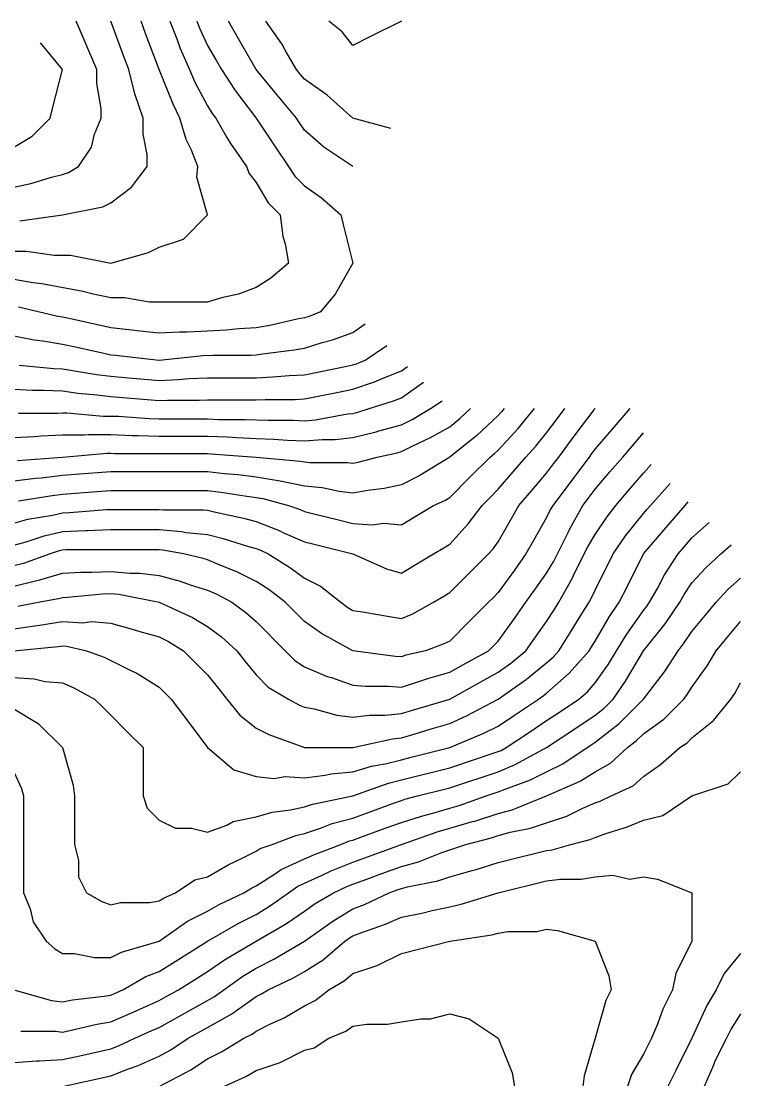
# Model space of a CAD drawing. Header units: inches. Extents: x 794995 to 811195, y 2485918 to 2508058.
# Drawn here: x 805050 to 805492, y 2506113 to 2506768 of the extents above; entities that cross this region are included whole.
import ezdxf

# ---------------------------------------------------------------- set-up
doc = ezdxf.new("R2010")
doc.units = ezdxf.units.IN
doc.header["$MEASUREMENT"] = 0
doc.layers.add('contour', color=7, linetype='Continuous')

msp = doc.modelspace()

# ---------------------------------------------------------------- linework, layer by layer
at = {"layer": 'contour'}
for points in [[(805045.16, 2506665.5), (805055.75, 2506667.77), (805068.49, 2506671.69), (805075.16, 2506673.36), (805078.91, 2506674.61), (805085.16, 2506678.36), (805093.16, 2506690.36), (805095.16, 2506698.36), (805099.16, 2506708.36), (805099.16, 2506714.36), (805096.59, 2506729.79), (805096.59, 2506738.36), (805083.73, 2506768.36)], [(805045.16, 2506625.86), (805052.66, 2506625.86), (805070.16, 2506623.36), (805080.16, 2506623.36), (805105.16, 2506618.36), (805128.49, 2506625.03), (805135.16, 2506628.36), (805150.16, 2506633.36), (805165.16, 2506648.36), (805158.49, 2506671.69), (805159.16, 2506678.36), (805155.16, 2506688.36), (805151.83, 2506695.03), (805148.02, 2506708.36), (805143.73, 2506716.93), (805135.16, 2506738.36), (805126.98, 2506760.18), (805123.91, 2506768.36)], [(805141.83, 2506768.36), (805146.07, 2506757.45), (805148.2, 2506751.4), (805153.91, 2506738.36), (805157.33, 2506730.54), (805165.16, 2506715.86), (805168.02, 2506711.22), (805170.16, 2506708.36), (805177.16, 2506696.36), (805179.28, 2506692.48), (805189.16, 2506678.36), (805190.87, 2506674.08), (805195.16, 2506668.36), (805202.66, 2506655.86), (805210.16, 2506648.36), (805211.83, 2506635.03), (805213.16, 2506630.36), (805215.16, 2506618.36), (805204.39, 2506609.13), (805195.16, 2506603.36), (805184.25, 2506599.27), (805173.73, 2506596.93), (805165.16, 2506594.36), (805129.16, 2506594.36), (805113.73, 2506596.93), (805105.16, 2506596.93), (805094.25, 2506599.27), (805087.79, 2506600.99), (805062.53, 2506605.73), (805057.16, 2506606.36), (805045.16, 2506608.36)], [(805158.49, 2506768.36), (805160.36, 2506763.56), (805165.16, 2506753.36), (805170.61, 2506743.82), (805173.73, 2506738.36), (805182.12, 2506725.32), (805195.16, 2506708.36), (805207.16, 2506690.36), (805215.16, 2506678.36), (805219.16, 2506672.36), (805225.16, 2506666.36), (805235.75, 2506658.95), (805247.66, 2506648.36), (805249.16, 2506642.36), (805255.16, 2506618.36), (805244.25, 2506599.27), (805235.16, 2506588.36), (805228.02, 2506585.5), (805225.16, 2506584.61), (805220.54, 2506583.75), (805203.73, 2506579.79), (805195.16, 2506578.36), (805184.57, 2506577.77), (805176.59, 2506576.93), (805165.16, 2506576.36), (805152.53, 2506575.73), (805147.79, 2506575.73), (805135.16, 2506575.03), (805123.16, 2506576.36), (805116.41, 2506577.11), (805105.16, 2506578.36), (805096.98, 2506580.18), (805079.45, 2506584.08), (805075.16, 2506585.03), (805072.3, 2506585.5), (805048.02, 2506591.22)], [(805048.91, 2506644.61), (805075.16, 2506648.36), (805100.16, 2506653.36), (805105.16, 2506655.86), (805118.02, 2506665.5), (805127.66, 2506678.36), (805127.66, 2506685.86), (805125.16, 2506698.36), (805125.16, 2506708.36), (805120.16, 2506723.36), (805116.41, 2506738.36), (805113.34, 2506746.54), (805105.16, 2506768.36)], [(805255.16, 2506678.36), (805237.16, 2506690.36), (805225.16, 2506700.86), (805222.16, 2506705.36), (805220.16, 2506708.36), (805208.79, 2506722), (805195.16, 2506738.36), (805184.25, 2506757.45), (805178.02, 2506768.36)], [(805278.73, 2506701.93), (805255.16, 2506708.36), (805239.28, 2506722.48), (805225.16, 2506732.36), (805222.43, 2506735.63), (805220.16, 2506738.36), (805213.16, 2506750.36), (805211.04, 2506754.24), (805201.16, 2506768.36)], [(805285.16, 2506768.36), (805265.16, 2506758.36), (805255.16, 2506753.36), (805248.49, 2506761.69), (805240.16, 2506768.36)], [(805045.16, 2506690.36), (805056.41, 2506697.11), (805067.66, 2506708.36), (805069.16, 2506714.36), (805075.16, 2506738.36), (805061.66, 2506754.86)], [(805045.16, 2506573.36), (805057.79, 2506570.99), (805063.16, 2506570.36), (805075.16, 2506568.36), (805083.34, 2506566.54), (805100.87, 2506562.65), (805105.16, 2506561.69), (805108.16, 2506561.36), (805135.16, 2506558.36), (805162.3, 2506561.22), (805168.32, 2506561.52), (805192, 2506561.52), (805195.16, 2506561.69), (805199.16, 2506562.36), (805218.84, 2506564.68), (805225.16, 2506565.86), (805236.07, 2506569.27), (805242.53, 2506570.99), (805255.16, 2506575.5), (805262.66, 2506580.86)], [(805048.32, 2506555.2), (805069.94, 2506553.14), (805075.16, 2506552.91), (805081.47, 2506552.05), (805096.27, 2506549.47), (805105.16, 2506548.36), (805116.07, 2506547.45), (805123.62, 2506546.82), (805135.16, 2506545.86), (805147.16, 2506546.36), (805153.73, 2506546.93), (805165.16, 2506547.45), (805195.16, 2506547.45), (805205.59, 2506547.93), (805215.69, 2506548.89), (805225.16, 2506549.36), (805251.41, 2506554.61), (805255.16, 2506555.36), (805257.38, 2506556.14), (805262.66, 2506558.36), (805276.16, 2506567.36)], [(805045.16, 2506540.36), (805056.59, 2506539.79), (805063.73, 2506539.79), (805075.16, 2506539.27), (805084.76, 2506537.96), (805096.59, 2506536.93), (805105.16, 2506535.86), (805135.16, 2506533.36), (805140.38, 2506533.58), (805159.94, 2506533.58), (805165.16, 2506533.82), (805195.16, 2506533.82), (805200.87, 2506534.08), (805219.44, 2506534.08), (805225.16, 2506534.36), (805232.66, 2506535.86), (805245.16, 2506538.36), (805255.16, 2506540.36), (805268.49, 2506545.03), (805274.25, 2506547.45), (805285.16, 2506551.69), (805289.07, 2506554.45)], [(805048.02, 2506525.5), (805072.3, 2506525.5), (805075.16, 2506525.63), (805077.89, 2506525.63), (805100.54, 2506523.75), (805105.16, 2506523.75), (805109.96, 2506523.56), (805128.95, 2506522.15), (805135.16, 2506521.93), (805165.16, 2506521.93), (805171.83, 2506521.69), (805188.49, 2506521.69), (805202.36, 2506521.16), (805217.96, 2506521.16), (805225.16, 2506520.86), (805232.08, 2506521.44), (805251.83, 2506525.03), (805255.16, 2506525.36), (805257.56, 2506525.96), (805265.16, 2506528.36), (805280.36, 2506533.16), (805285.16, 2506535.03), (805298.86, 2506544.67)], [(805045.16, 2506510.36), (805057.79, 2506510.99), (805062.12, 2506511.4), (805075.16, 2506512), (805088.79, 2506512), (805091.31, 2506512.21), (805105.16, 2506512.21), (805118.49, 2506511.69), (805121.83, 2506511.69), (805135.16, 2506511.22), (805165.16, 2506511.22), (805177.57, 2506510.78), (805183.16, 2506510.36), (805195.16, 2506509.9), (805206.27, 2506509.47), (805214.72, 2506508.8), (805225.16, 2506508.36), (805236.07, 2506509.27), (805244.25, 2506509.27), (805255.16, 2506510.36), (805269.56, 2506513.96), (805271.31, 2506514.52), (805285.16, 2506518.36), (805291.83, 2506521.69), (805303.16, 2506528.36), (805310.42, 2506533.1)], [(805348.91, 2506528.36), (805347.23, 2506526.29), (805345.16, 2506524.08), (805331.83, 2506511.69), (805315.16, 2506498.36), (805296.59, 2506486.93), (805285.16, 2506481.22), (805274.57, 2506478.95), (805264.39, 2506477.59), (805255.16, 2506475.86), (805246.59, 2506476.93), (805236.07, 2506479.27), (805225.16, 2506480.36), (805210.16, 2506483.36), (805195.16, 2506485.86), (805184.05, 2506487.25), (805175.59, 2506487.93), (805165.16, 2506489.13), (805105.16, 2506489.13), (805085.87, 2506487.65), (805075.16, 2506486.82), (805062.12, 2506485.32), (805058.49, 2506485.03), (805031.83, 2506481.69)], [(805045.16, 2506457.45), (805053.73, 2506459.79), (805069.16, 2506462.36), (805075.16, 2506463.75), (805079.6, 2506463.92), (805102.55, 2506465.75), (805105.16, 2506465.86), (805135.16, 2506465.86), (805137.89, 2506465.63), (805162.43, 2506465.63), (805165.16, 2506465.36), (805169.16, 2506464.36), (805187.33, 2506460.54), (805195.16, 2506458.36), (805209.56, 2506452.76), (805211.83, 2506451.69), (805225.16, 2506445.86), (805231.16, 2506444.36), (805255.16, 2506438.36), (805275.93, 2506429.13), (805285.16, 2506426.36), (805292.66, 2506430.86), (805305.16, 2506438.36), (805311.41, 2506442.11), (805315.16, 2506444.36), (805326.59, 2506456.93), (805335.16, 2506468.36), (805340.16, 2506473.36), (805345.16, 2506478.36), (805354.39, 2506489.13), (805362.3, 2506498.36), (805368.49, 2506505.03), (805375.16, 2506513.36), (805381.59, 2506521.93), (805386.41, 2506528.36)], [(805045.16, 2506443.82), (805052.66, 2506445.86), (805063.91, 2506449.61), (805075.16, 2506452.21), (805089.56, 2506452.76), (805090.76, 2506452.76), (805105.16, 2506453.36), (805135.16, 2506453.36), (805149.01, 2506452.21), (805151.83, 2506451.69), (805165.16, 2506450.36), (805174.76, 2506447.96), (805190.54, 2506442.98), (805195.16, 2506441.69), (805197.56, 2506440.76), (805202.66, 2506438.36), (805216.59, 2506429.79), (805225.16, 2506423.36), (805235.16, 2506418.36), (805247.66, 2506408.36), (805252, 2506405.2), (805255.16, 2506403.36), (805261.16, 2506402.36), (805276.59, 2506399.79), (805285.16, 2506398.36), (805292.22, 2506401.3), (805305.16, 2506408.36), (805311.41, 2506412.11), (805315.16, 2506414.36), (805327.16, 2506426.36), (805339.16, 2506438.36), (805342, 2506441.52), (805345.16, 2506445.86), (805353.34, 2506460.18), (805358.02, 2506468.36), (805365.93, 2506477.59), (805375.16, 2506488.36), (805379.45, 2506494.08), (805382.66, 2506498.36), (805392.3, 2506511.22), (805405.16, 2506528.36)], [(805426.59, 2506528.36), (805416.7, 2506516.82), (805405.16, 2506503.36), (805403.02, 2506500.5), (805401.41, 2506498.36), (805378.91, 2506468.36), (805377.56, 2506465.96), (805375.16, 2506460.86), (805366.98, 2506446.54), (805362.3, 2506438.36), (805355.16, 2506428.36), (805345.16, 2506414.36), (805342.16, 2506411.36), (805339.16, 2506408.36), (805327.16, 2506396.36), (805315.16, 2506384.36), (805311.16, 2506382.36), (805300.16, 2506378.36), (805288.02, 2506375.5), (805285.16, 2506374.61), (805281.63, 2506374.83), (805255.16, 2506378.36), (805235.75, 2506388.95), (805225.16, 2506396.36), (805213.16, 2506408.36), (805202.98, 2506416.19), (805195.16, 2506421.22), (805183.73, 2506426.93), (805171.83, 2506431.69), (805165.16, 2506434.61), (805162.3, 2506435.5), (805150.16, 2506438.36), (805137.47, 2506440.67), (805135.16, 2506440.86), (805105.16, 2506440.86), (805102.76, 2506440.76), (805077.56, 2506440.76), (805075.16, 2506440.67), (805073.28, 2506440.24), (805067.66, 2506438.36), (805051.16, 2506432.36), (805045.16, 2506430.86)], [(805047.38, 2506496.14), (805075.16, 2506498.36), (805102.85, 2506500.67), (805105.16, 2506500.67), (805107.38, 2506500.58), (805132.94, 2506500.58), (805135.16, 2506500.5), (805165.16, 2506500.5), (805167.23, 2506500.43), (805195.16, 2506498.36), (805222.66, 2506495.86), (805225.16, 2506495.36), (805228.49, 2506495.03), (805251.83, 2506495.03), (805255.16, 2506494.61), (805258.32, 2506495.2), (805270.16, 2506498.36), (805282.55, 2506500.97), (805285.16, 2506501.69), (805291.83, 2506505.03), (805303.16, 2506510.36), (805315.16, 2506517.11), (805321.37, 2506522.15), (805328.02, 2506528.36)], [(805048.02, 2506471.22), (805068.95, 2506474.57), (805075.16, 2506475.28), (805096.59, 2506476.93), (805105.16, 2506477.59), (805165.16, 2506477.59), (805173.44, 2506476.64), (805189.44, 2506474.08), (805195.16, 2506473.36), (805199.45, 2506472.65), (805215.16, 2506468.36), (805222.55, 2506465.75), (805225.16, 2506464.61), (805230.16, 2506463.36), (805246.16, 2506459.36), (805255.16, 2506457.11), (805267.16, 2506456.36), (805274.25, 2506457.45), (805285.16, 2506456.36), (805292.66, 2506460.86), (805305.16, 2506468.36), (805312, 2506471.52), (805315.16, 2506473.36), (805327.66, 2506485.86), (805340.16, 2506498.36), (805342.94, 2506500.58), (805345.16, 2506502.65), (805357.57, 2506515.95), (805367.66, 2506528.36)], [(805045.16, 2506418.36), (805058.49, 2506421.69), (805061.31, 2506422.21), (805075.16, 2506426.36), (805086.59, 2506426.93), (805093.73, 2506426.93), (805105.16, 2506427.45), (805117.16, 2506426.36), (805123.16, 2506426.36), (805135.16, 2506425.03), (805148.2, 2506421.4), (805154.25, 2506419.27), (805165.16, 2506415.86), (805170.38, 2506413.58), (805180.16, 2506408.36), (805188.84, 2506402.05), (805195.16, 2506396.36), (805213.16, 2506378.36), (805219.16, 2506372.36), (805225.16, 2506368.36), (805239.28, 2506362.48), (805241.83, 2506361.69), (805255.16, 2506356.93), (805263.16, 2506356.36), (805277.16, 2506356.36), (805285.16, 2506355.86), (805296.07, 2506359.27), (805302.12, 2506361.4), (805315.16, 2506365.03), (805323.73, 2506369.79), (805339.16, 2506378.36), (805342.16, 2506381.36), (805345.16, 2506384.36), (805355.16, 2506398.36), (805362.3, 2506408.36), (805367.66, 2506415.86), (805375.16, 2506426.36), (805379.6, 2506433.92), (805381.83, 2506438.36), (805388.49, 2506451.69), (805389.56, 2506453.96), (805397.66, 2506468.36), (805400.87, 2506472.65), (805405.16, 2506478.36), (805414.39, 2506489.13), (805422.3, 2506498.36), (805428.24, 2506505.28), (805435.16, 2506513.36)], [(805047.56, 2506405.96), (805060.16, 2506408.36), (805072.85, 2506410.67), (805075.16, 2506411.36), (805078.32, 2506411.52), (805099.94, 2506413.58), (805105.16, 2506413.82), (805110.16, 2506413.36), (805135.16, 2506408.36), (805155.69, 2506398.89), (805165.16, 2506393.36), (805173.73, 2506386.93), (805183.16, 2506378.36), (805188.49, 2506371.69), (805195.16, 2506363.36), (805202.66, 2506355.86), (805215.16, 2506348.36), (805221.63, 2506344.83), (805225.16, 2506343.36), (805231.16, 2506342.36), (805245.16, 2506338.36), (805255.16, 2506337.11), (805265.16, 2506338.36), (805275.16, 2506338.36), (805285.16, 2506339.36), (805292.08, 2506341.44), (805315.16, 2506348.36), (805334.45, 2506359.08), (805345.16, 2506365.03), (805352.9, 2506370.62), (805362.3, 2506378.36), (805367.66, 2506385.86), (805375.16, 2506396.36), (805379.77, 2506403.75), (805382.66, 2506408.36), (805390.76, 2506422.76), (805391.83, 2506425.03), (805398.49, 2506438.36), (805400.71, 2506442.81), (805405.16, 2506450.36), (805412.36, 2506461.16), (805418.02, 2506468.36), (805425.93, 2506477.59), (805435.16, 2506488.36), (805439.9, 2506493.62)], [(805045.16, 2506392), (805059.56, 2506393.96), (805061.04, 2506394.24), (805075.16, 2506396.36), (805087.79, 2506395.73), (805093.16, 2506396.36), (805105.16, 2506395.5), (805118.49, 2506391.69), (805123.16, 2506390.36), (805135.16, 2506386.93), (805140.87, 2506384.08), (805150.16, 2506378.36), (805165.16, 2506363.36), (805171.83, 2506355.03), (805177.16, 2506348.36), (805185.16, 2506338.36), (805195.16, 2506330.36), (805203.16, 2506326.36), (805225.16, 2506318.36), (805255.16, 2506318.36), (805279.7, 2506323.82), (805285.16, 2506324.36), (805293.73, 2506326.93), (805303.62, 2506329.9), (805315.16, 2506333.36), (805325.5, 2506338.02), (805345.16, 2506348.36), (805362.74, 2506360.78), (805375.16, 2506370.86), (805379.16, 2506374.36), (805382.66, 2506378.36), (805391.31, 2506392.21), (805395.16, 2506398.36), (805401.41, 2506408.36), (805402.76, 2506410.76), (805405.16, 2506415.86), (805416.41, 2506438.36), (805424.05, 2506449.47), (805435.16, 2506463.36), (805437.47, 2506466.05), (805439.45, 2506468.36), (805451.66, 2506481.86)], [(805045.16, 2506378.36), (805072.55, 2506380.97), (805075.16, 2506381.36), (805078.02, 2506381.22), (805090.16, 2506378.36), (805101.16, 2506374.36), (805105.16, 2506372.36), (805117.16, 2506366.36), (805121.31, 2506364.52), (805135.16, 2506355.86), (805142.66, 2506348.36), (805152.3, 2506335.5), (805165.16, 2506318.36), (805181.31, 2506304.52), (805195.16, 2506300.36), (805206.07, 2506299.27), (805213.16, 2506300.36), (805225.16, 2506299.61), (805238.02, 2506301.22), (805241.52, 2506302), (805255.16, 2506303.36), (805266.7, 2506306.82), (805275.16, 2506308.36), (805285.16, 2506310.86), (805291.16, 2506312.36), (805315.16, 2506318.36), (805336.27, 2506327.25), (805345.16, 2506331.69), (805355.16, 2506338.36), (805370.16, 2506348.36), (805373.09, 2506350.43), (805375.16, 2506352.11), (805389.16, 2506364.36), (805401.41, 2506378.36), (805402.85, 2506380.67), (805405.16, 2506384.36), (805414.05, 2506399.47), (805420.16, 2506408.36), (805425.16, 2506418.36), (805435.16, 2506438.36), (805449.01, 2506454.52), (805460.87, 2506468.36), (805462.91, 2506470.61)], [(805045.16, 2506361.69), (805057.79, 2506360.99), (805064.25, 2506359.27), (805075.16, 2506358.36), (805082.22, 2506355.42), (805095.16, 2506348.36), (805100.16, 2506343.36), (805105.16, 2506338.36), (805115.16, 2506328.36), (805125.16, 2506318.36), (805125.16, 2506288.36), (805127.66, 2506280.86), (805135.16, 2506273.36), (805145.16, 2506268.36), (805155.16, 2506268.36), (805165.16, 2506265.86), (805177.16, 2506270.36), (805181.04, 2506272.48), (805195.16, 2506275.5), (805205.16, 2506278.36), (805216.59, 2506279.79), (805225.16, 2506281.69), (805230.16, 2506283.36), (805255.16, 2506288.36), (805277.16, 2506296.36), (805285.16, 2506298.36), (805298.49, 2506301.69), (805301.16, 2506302.36), (805315.16, 2506305.86), (805345.16, 2506315.86), (805346.92, 2506316.6), (805350.16, 2506318.36), (805365.16, 2506328.36), (805375.16, 2506335.03), (805383.16, 2506340.36), (805395.16, 2506348.36), (805400.54, 2506352.98), (805405.16, 2506358.36), (805413.44, 2506370.09), (805418.49, 2506378.36), (805424.81, 2506388.71), (805435.16, 2506403.36), (805437.38, 2506406.14), (805438.91, 2506408.36), (805443.73, 2506416.93), (805448.2, 2506425.32), (805456.59, 2506438.36), (805460.54, 2506442.98), (805465.16, 2506448.36), (805475.75, 2506457.77)], [(805045.16, 2506342.36), (805060.16, 2506333.36), (805075.16, 2506318.36), (805081.83, 2506295.03), (805082.66, 2506288.36), (805082.66, 2506258.36), (805085.16, 2506248.36), (805085.16, 2506238.36), (805090.16, 2506228.36), (805099.7, 2506222.91), (805105.16, 2506220.86), (805111.16, 2506222.36), (805129.16, 2506222.36), (805135.16, 2506223.36), (805138.16, 2506225.36), (805145.16, 2506228.36), (805157.16, 2506236.36), (805165.16, 2506238.36), (805177.79, 2506245.73), (805186.59, 2506249.79), (805195.16, 2506254.08), (805197.77, 2506255.75), (805205.16, 2506258.36), (805219.7, 2506263.82), (805225.16, 2506265.03), (805235.16, 2506268.36), (805242.3, 2506271.22), (805255.16, 2506274.72), (805265.16, 2506278.36), (805280.87, 2506284.08), (805285.16, 2506285.63), (805287.23, 2506286.29), (805295.16, 2506288.36), (805311.16, 2506292.36), (805315.16, 2506293.36), (805345.16, 2506303.36), (805355.75, 2506307.77), (805375.16, 2506318.36), (805393.16, 2506330.36), (805405.16, 2506338.36), (805410.78, 2506342.74), (805416.41, 2506348.36), (805424.05, 2506359.47), (805435.16, 2506378.36), (805448.49, 2506395.03), (805457.66, 2506408.36), (805460.36, 2506413.16), (805465.16, 2506420.36), (805473.73, 2506429.79), (805483.16, 2506438.36), (805489.53, 2506443.99)], [(805045.16, 2506303.36), (805049.77, 2506292.98), (805051.16, 2506288.36), (805051.16, 2506228.36), (805055.16, 2506218.36), (805057.16, 2506210.36), (805065.16, 2506198.36), (805070.54, 2506193.75), (805075.16, 2506190.86), (805082.66, 2506190.86), (805095.16, 2506188.36), (805105.16, 2506188.36), (805111.83, 2506191.69), (805135.16, 2506198.36), (805152.66, 2506210.86), (805165.16, 2506217.11), (805172.36, 2506221.16), (805187.66, 2506228.36), (805192.3, 2506231.22), (805195.16, 2506232.65), (805207.16, 2506240.36), (805210.68, 2506242.84), (805225.16, 2506249.36), (805231.37, 2506252.15), (805247.66, 2506258.36), (805253.02, 2506260.5), (805255.16, 2506261.09), (805259.45, 2506262.65), (805275.16, 2506268.36), (805285.16, 2506272), (805297.57, 2506275.95), (805304.57, 2506277.77), (805315.16, 2506280.86), (805320.97, 2506282.55), (805337.66, 2506288.36), (805345.16, 2506290.86), (805349.45, 2506292.65), (805365.16, 2506298.36), (805375.16, 2506303.36), (805385.16, 2506308.36), (805400.16, 2506318.36), (805403.16, 2506320.36), (805405.16, 2506321.69), (805420.16, 2506333.36), (805435.16, 2506348.36), (805448.2, 2506365.32), (805456.59, 2506378.36), (805460.36, 2506383.16), (805465.16, 2506390.36), (805473.34, 2506400.18), (805480.16, 2506408.36), (805487.33, 2506416.19), (805495.16, 2506423.36)], [(805045.16, 2506168.36), (805068.49, 2506161.69), (805075.16, 2506160.86), (805081.47, 2506162.05), (805101.16, 2506164.36), (805105.16, 2506165.03), (805107.47, 2506166.05), (805112.66, 2506168.36), (805126.98, 2506176.54), (805135.16, 2506179.61), (805146.7, 2506186.82), (805165.16, 2506198.36), (805184.05, 2506209.47), (805195.16, 2506215.03), (805203.44, 2506220.09), (805215.16, 2506228.36), (805221.02, 2506232.5), (805225.16, 2506234.36), (805236.07, 2506239.27), (805241.61, 2506241.91), (805255.16, 2506247.45), (805285.16, 2506258.36), (805307.42, 2506266.1), (805315.16, 2506268.36), (805329.28, 2506272.48), (805330.68, 2506272.84), (805345.16, 2506277.45), (805353.73, 2506279.79), (805375.16, 2506288.36), (805395.93, 2506297.59), (805405.16, 2506303.36), (805414.76, 2506308.76), (805425.16, 2506318.36), (805430.87, 2506322.65), (805435.16, 2506326.93), (805447.66, 2506335.86), (805460.16, 2506348.36), (805462.3, 2506351.22), (805465.16, 2506355.86), (805474.63, 2506368.89), (805480.16, 2506378.36), (805486.98, 2506386.54), (805495.16, 2506396.36)], [(805049.45, 2506142.65), (805070.87, 2506142.65), (805075.16, 2506142.11), (805079.77, 2506142.98), (805096.59, 2506146.93), (805105.16, 2506148.36), (805119.01, 2506154.52), (805123.16, 2506156.36), (805135.16, 2506161.69), (805139.45, 2506164.08), (805147.16, 2506168.36), (805158.24, 2506175.28), (805165.16, 2506179.61), (805176.27, 2506187.25), (805195.16, 2506198.36), (805214.05, 2506209.47), (805225.16, 2506217.11), (805231.83, 2506221.69), (805243.16, 2506228.36), (805251.29, 2506232.23), (805255.16, 2506233.82), (805263.73, 2506236.93), (805273.16, 2506240.36), (805285.16, 2506244.72), (805295.87, 2506247.65), (805310.16, 2506253.36), (805315.16, 2506255.03), (805317.77, 2506255.75), (805325.16, 2506258.36), (805341.02, 2506262.5), (805345.16, 2506263.82), (805352.66, 2506265.86), (805365.16, 2506268.36), (805375.16, 2506271.69), (805387.66, 2506275.86), (805397.66, 2506280.86), (805405.16, 2506284.08), (805408.32, 2506285.2), (805415.16, 2506288.36), (805428.84, 2506294.68), (805435.16, 2506300.36), (805445.75, 2506307.77), (805457.66, 2506318.36), (805462.16, 2506321.36), (805465.16, 2506324.36), (805478.49, 2506335.03), (805489.16, 2506348.36), (805491.63, 2506351.89), (805495.16, 2506358.36)], [(805045.16, 2506123.36), (805059.28, 2506124.24), (805061.04, 2506124.24), (805075.16, 2506125.03), (805086.07, 2506127.45), (805105.16, 2506131.69), (805109.96, 2506133.56), (805120.16, 2506138.36), (805130.54, 2506142.98), (805135.16, 2506145.03), (805165.16, 2506161.69), (805169.45, 2506164.08), (805175.16, 2506168.36), (805186.88, 2506176.64), (805195.16, 2506181.69), (805206.27, 2506187.25), (805225.16, 2506198.36), (805242.74, 2506210.78), (805255.16, 2506218.36), (805262.36, 2506221.16), (805277.66, 2506228.36), (805283.16, 2506230.36), (805285.16, 2506231.09), (805288.91, 2506232.11), (805307.66, 2506235.86), (805315.16, 2506238.36), (805329.01, 2506242.21), (805330.87, 2506242.65), (805345.16, 2506247.11), (805354.16, 2506249.36), (805370.16, 2506253.36), (805375.16, 2506254.61), (805378.49, 2506255.03), (805390.16, 2506258.36), (805402.16, 2506261.36), (805405.16, 2506262.65), (805411.83, 2506265.03), (805424.57, 2506268.95), (805435.16, 2506273.36), (805447.16, 2506276.36), (805465.16, 2506288.36), (805487.66, 2506295.86), (805495.16, 2506303.36)], [(805075.16, 2506108.36), (805105.16, 2506115.03), (805116.07, 2506119.27), (805122.12, 2506121.4), (805135.16, 2506127.11), (805142.36, 2506131.16), (805153.16, 2506138.36), (805160.87, 2506142.65), (805165.16, 2506145.03), (805180.16, 2506153.36), (805195.16, 2506164.08), (805198.02, 2506165.5), (805202.66, 2506168.36), (805217.96, 2506175.56), (805225.16, 2506179.61), (805236.7, 2506186.82), (805250.16, 2506198.36), (805253.09, 2506200.43), (805255.16, 2506201.69), (805260.61, 2506203.82), (805274.72, 2506208.8), (805285.16, 2506213.36), (805297.79, 2506215.73), (805304.25, 2506217.45), (805315.16, 2506219.79), (805322.22, 2506221.3), (805345.16, 2506228.36), (805375.16, 2506235.86), (805383.73, 2506236.93), (805396.59, 2506236.93), (805405.16, 2506238.36), (805416.07, 2506239.27), (805426.59, 2506236.93), (805435.16, 2506238.36), (805443.73, 2506236.93), (805465.16, 2506228.36), (805465.16, 2506198.36), (805455.16, 2506178.36), (805453.16, 2506168.36), (805447.16, 2506156.36), (805443.73, 2506146.93), (805440.16, 2506138.36), (805438.49, 2506135.03), (805435.16, 2506128.36), (805427.66, 2506115.86), (805425.16, 2506108.36)], [(805135.16, 2506108.36), (805154.72, 2506118.8), (805165.16, 2506125.5), (805173.73, 2506129.79), (805187.66, 2506138.36), (805192.66, 2506140.86), (805195.16, 2506142.65), (805203.73, 2506146.93), (805212.53, 2506150.99), (805225.16, 2506158.36), (805231.83, 2506161.69), (805240.16, 2506168.36), (805249.7, 2506173.82), (805255.16, 2506178.36), (805270.16, 2506183.36), (805285.16, 2506190.86), (805315.16, 2506198.36), (805341.16, 2506202.36), (805345.16, 2506203.36), (805351.16, 2506204.36), (805369.16, 2506204.36), (805375.16, 2506205.86), (805381.83, 2506205.03), (805405.16, 2506198.36), (805413.73, 2506176.93), (805415.16, 2506168.36), (805411.83, 2506161.69), (805405.16, 2506138.36), (805398.49, 2506115.03), (805397.66, 2506108.36)], [(805495.16, 2506190.86), (805485.16, 2506178.36), (805480.16, 2506168.36), (805474.63, 2506158.89), (805465.16, 2506138.36), (805455.16, 2506118.36), (805450.16, 2506108.36)], [(805175.16, 2506108.36), (805188.84, 2506114.68), (805195.16, 2506118.36), (805210.16, 2506123.36), (805225.16, 2506130.86), (805231.16, 2506132.36), (805240.16, 2506138.36), (805250.87, 2506142.65), (805255.16, 2506145.86), (805263.73, 2506146.93), (805276.59, 2506146.93), (805285.16, 2506148.36), (805297.16, 2506150.36), (805303.16, 2506150.36), (805315.16, 2506153.36), (805327.16, 2506150.36), (805345.16, 2506138.36), (805353.73, 2506116.93), (805355.16, 2506108.36)], [(805495.16, 2506153.36), (805489.44, 2506144.08), (805486.59, 2506138.36), (805479.44, 2506124.08), (805478.49, 2506121.69), (805472.66, 2506108.36)]]:
    msp.add_lwpolyline(points, dxfattribs=at)

doc.saveas('drawing.dxf')
